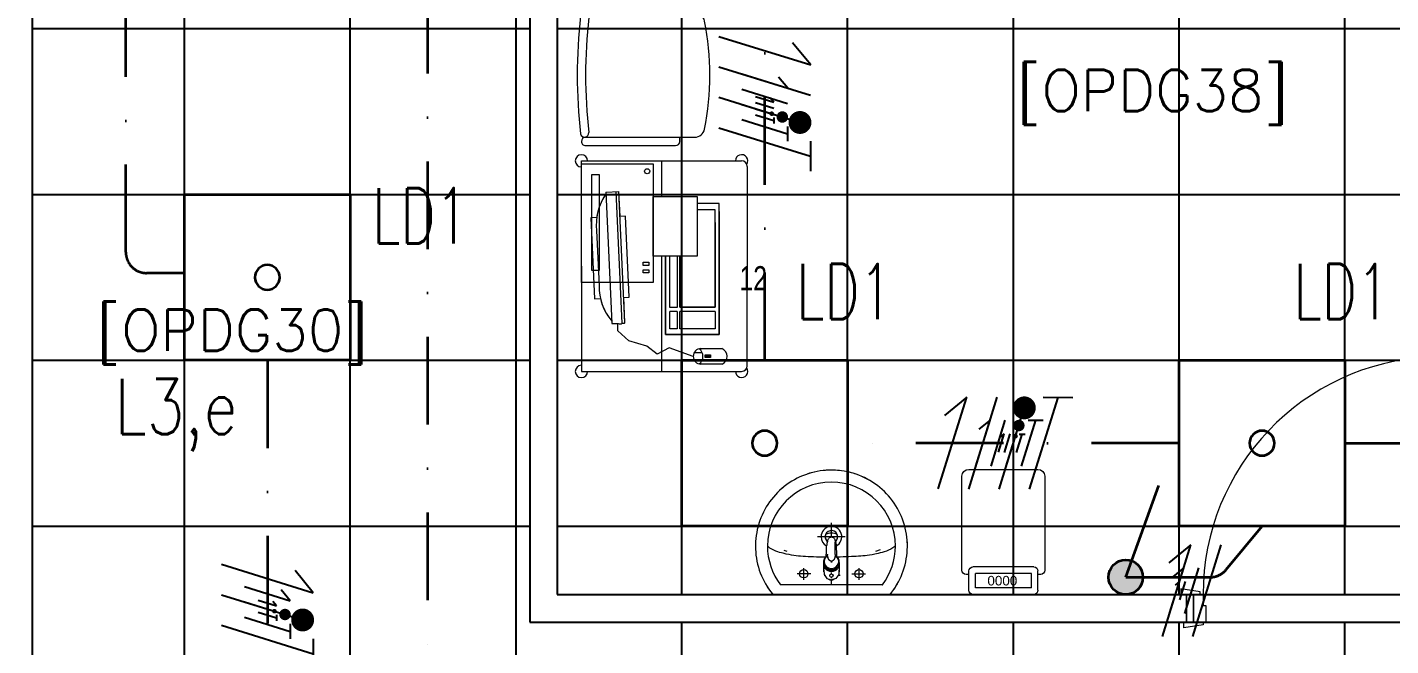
# Model space of a CAD drawing. Header units: inches. Extents: x -12418 to 183584, y -29325 to 19878.
# Drawn here: x 36031 to 40966, y -7033 to -4795 of the extents above; entities that cross this region are included whole.
import ezdxf
from ezdxf.enums import TextEntityAlignment as Align

# ---------------------------------------------------------------- set-up
doc = ezdxf.new("R2010")
doc.units = ezdxf.units.IN
doc.header["$LTSCALE"] = 25
doc.header["$MEASUREMENT"] = 0
doc.linetypes.add('DASHDOT', pattern=[25.4, 12.7, -6.35, 0, -6.35])
doc.layers.get('0').update_dxf_attribs({"color": 8})
for name, color, linetype, lineweight in [('00-Ground Floor$0$72_EGR_BASE_TEXT', 252, 'Continuous', 5), ('00-Ground Floor$0$72_EGR_EQP_TAG', 142, 'Continuous', 5), ('00-Ground Floor$0$LOADING', 253, 'Continuous', 5), ('00-Ground Floor$0$P-SANR-FIXT', 6, 'Continuous', 18), ('00-Ground Floor$0$P-SANR-FIXT-1', 6, 'Continuous', 13), ('00-Ground Floor$0$Walls', 251, 'Continuous', 5), ('00-Ground Floor$0$Wooden Joinery', 251, 'Continuous', 5), ('E-LITE-CIRC', 6, 'Continuous', 25), ('E-LITE-CIRC-NUMB', 6, 'Continuous', 25), ('E-LITE-CLNG', 150, 'Continuous', 35), ('E-LITE-CLNG-CNDT', 6, 'DASHDOT', 35), ('E-LITE-CTRL', 6, 'Continuous', 25), ('E-LITE-IDEN', 6, 'Continuous', 25), ('E-LITE-SWCH @ 100', 3, 'Continuous', 35), ('E-POWR-WIRE', 6, 'Continuous', 25), ('E-POWR-WIRE @ 100', 6, 'Continuous', 25), ('E-POWR-WIRE @ 20', 6, 'Continuous', 25), ('E-POWR-WIRE @ 50', 6, 'Continuous', 25)]:
    doc.layers.add(name, color=color, linetype=linetype, lineweight=lineweight)
doc.layers.add('00-Ground Floor$0$False Ceiling', color=251, linetype='Continuous')
doc.styles.add('00-Ground Floor$0$SIMPLEX', font='SIMPLEX.shx', dxfattribs={"height": 150})
doc.styles.add('00-Ground Floor$0$Standard', font='arial.ttf')
doc.styles.add('00-Ground Floor$0$X3G_ENTITY_257CFD', font='swisscl.ttf', dxfattribs={"height": 200})
doc.styles.add('DC_Simplex', font='SIMPLEX.shx', dxfattribs={"width": 0.7})

# ---------------------------------------------------------------- blocks, each defined once
blk = doc.blocks.new('00-Ground Floor$0$A$C72370EFE')
at = {"layer": '00-Ground Floor$0$Wooden Joinery'}
for p, q in [((-0.01, -0.04), (-0.02, -0.04)), ((-0.01, -0.03), (-0.01, -0.07)), ((0, -0.03), (-0.01, -0.03)), ((0.04, -0.03), (0.05, -0.03)), ((0.05, -0.03), (0.05, -0.07)), ((0.05, -0.04), (0.06, -0.04)), ((-0.05, -0.07), (-0.05, -0.16)), ((-0.03, -0.07), (-0.03, -0.16)), ((-0.01, -0.06), (-0.02, -0.06)), ((0, -0.07), (-0.01, -0.07)), ((0.04, -0.07), (0.05, -0.07)), ((0.05, -0.06), (0.06, -0.06)), ((0.07, -0.07), (0.07, -0.16)), ((0.09, -0.07), (0.09, -0.16)), ((-0.01, -0.17), (-0.02, -0.17)), ((-0.01, -0.19), (-0.02, -0.19)), ((-0.01, -0.17), (-0.01, -0.19)), ((0.05, -0.17), (0.06, -0.17)), ((0.05, -0.17), (0.05, -0.19)), ((0.05, -0.19), (0.06, -0.19))]:
    blk.add_line(p, q, dxfattribs=at)
for centre, radius, start, end in [((-0.02, -0.07), 0.03, 90, 180), ((0.06, -0.07), 0.03, 0, 90), ((-0.02, -0.07), 0.01, 90, 180), ((0.06, -0.07), 0.01, 0, 90), ((-0.02, -0.16), 0.03, 180, 270), ((-0.02, -0.16), 0.01, 180, 270), ((0.06, -0.16), 0.01, 270, 0), ((0.06, -0.16), 0.03, 270, 0)]:
    blk.add_arc(centre, radius, start, end, dxfattribs=at)
blk = doc.blocks.new('00-Ground Floor$0$A$C5DAD61B4')
at = {"layer": '00-Ground Floor$0$Wooden Joinery'}
for points in [[(80, 959.1), (80, 969.1), (10, 979.1), (10, 959.1)], [(940, 959.1), (940, 969.1), (1010, 979.1), (1010, 959.1)], [(70, 859.1), (70, 849.1), (0, 839.1), (0, 859.1)], [(120, 859.1), (120, 0), (80, 0), (80, 859.1)], [(950, 859.1), (950, 849.1), (1020, 839.1), (1020, 859.1)]]:
    blk.add_lwpolyline(points, close=True, dxfattribs=at)
for points in [[(45, 859.1), (45, 959.1), (20, 959.1), (20, 859.1), (45, 859.1)], [(45, 859.1), (80, 859.1), (80, 899.1), (90, 899.1), (90, 959.1), (45, 959.1), (45, 859.1)], [(975, 859.1), (940, 859.1), (940, 899.1), (930, 899.1), (930, 959.1), (975, 959.1), (975, 859.1)], [(975, 859.1), (975, 959.1), (1000, 959.1), (1000, 859.1), (975, 859.1)]]:
    blk.add_lwpolyline(points, dxfattribs=at)
blk.add_arc((80, 859.1), 860, 272.666, 0, dxfattribs=at)
at = {"layer": '00-Ground Floor$0$Wooden Joinery', "xscale": 999.9999999998854, "yscale": 999.9999999998854, "zscale": 999.9999999998854, "rotation": 180}
blk.add_blockref('00-Ground Floor$0$A$C72370EFE', (120, 0), dxfattribs=at)
blk = doc.blocks.new('00-Ground Floor$0$GF21016-P')
at = {"layer": '00-Ground Floor$0$LOADING', "extrusion": (-1.24384e-09, -1.20261e-09, -1)}
for p, q in [((0.0128, 0.0179), (0.0128, 0.4136)), ((0.4628, 0.0179), (0.4628, 0.4136)), ((-0.0022, 0.3585), (0.0128, 0.3585)), ((0.4778, 0.3585), (0.4628, 0.3585)), ((-0.0172, 0.0179), (-0.0172, 0.3435)), ((0.4928, 0.0179), (0.4928, 0.3435)), ((0.4778, 0.0029), (0.4778, 0.0029))]:
    blk.add_line(p, q, dxfattribs=at)
for centre, radius, start, end in [((-0.0478, 0.4136), 0.035, 0, 80.6557), ((-0.2378, -0.5362), 1.0036, 78.7568, 101.2432), ((-0.4278, 0.4136), 0.035, 99.3443, 180), ((0.0022, 0.3435), 0.015, 0, 90), ((-0.4778, 0.3435), 0.015, 90, 180), ((0.0022, 0.0179), 0.015, 270, 0), ((0.0022, 0.0179), 0.015, 180, 270), ((-0.0284, 0.0145), 0.015, 284.3864, 95.5209), ((-0.2378, 1.8734), 1.8855, 263.5119, 276.4881), ((-0.2378, 1.8928), 1.8749, 263.6341, 276.3659), ((-0.4471, 0.0145), 0.015, 84.4791, 255.6136), ((-0.4778, 0.0179), 0.015, 270, 0), ((-0.4778, 0.0179), 0.015, 180, 270)]:
    blk.add_arc(centre, radius, start, end, dxfattribs=at)
blk = doc.blocks.new('00-Ground Floor$0$FP_138-161_A_00_GFL_-0_080_Einreichung_Grundrisse_100')
at = {"layer": '00-Ground Floor$0$P-SANR-FIXT'}
blk.add_line((-0.0044, -0.0019), (-0.0045, -0.0021), dxfattribs=at)
at = {"layer": '00-Ground Floor$0$P-SANR-FIXT', "flags": 128}
blk.add_lwpolyline([(-0.0057, -0.0037), (-0.0058, -0.0039), (-0.006, -0.004)], dxfattribs=at)
blk = doc.blocks.new('00-Ground Floor$0$FP_139-161_A_00_GFL_-0_080_Einreichung_Grundrisse_100')
at = {"layer": '00-Ground Floor$0$P-SANR-FIXT'}
blk.add_line((0.0045, -0.0022), (0.0044, -0.002), dxfattribs=at)
at = {"layer": '00-Ground Floor$0$P-SANR-FIXT', "flags": 128}
blk.add_lwpolyline([(0.006, -0.004), (0.0059, -0.0039), (0.0057, -0.0038)], dxfattribs=at)
blk = doc.blocks.new('00-Ground Floor$0$IS_Ceraplus_B8204_BIM_BG _1_ - B8204AA - CERAPLUS single lever basin mixer with pop-up waste-V137-161_A_00_GFL_-0_080_Einreichung_Grundrisse_100')
at = {"layer": '00-Ground Floor$0$P-SANR-FIXT-1'}
h = blk.add_hatch(dxfattribs=at)
h.set_pattern_fill('FP_26', color=256, style=0, pattern_type=2)
h.set_pattern_definition([(225, (0.009, 0), (0.010607, -0.010607), []), (315, (0.009, 0), (0.010607, 0.010607), [])])
h.paths.add_polyline_path([(0.0056, -0.002), (0.0058, -0.0024), (0.0058, -0.0021)])
h.paths.add_polyline_path([(0.007, -0.0039), (0.0088, -0.0045), (0.0084, -0.0043)])
at = {"layer": '00-Ground Floor$0$LOADING'}
for p, q in [((-0.028, 0), (-0.028, -0.0281)), ((-0.0274, -0.0337), (-0.0271, -0.0392)), ((-0.0262, -0.0282), (-0.0263, -0.0287)), ((0.0263, -0.0287), (0.0262, -0.0282)), ((0.0262, -0.0293), (0.0263, -0.0287)), ((0.0271, -0.0392), (0.0274, -0.0337)), ((0.028, -0.0281), (0.028, 0)), ((-0.0137, -0.0512), (-0.0129, -0.0517)), ((0.0124, -0.052), (0.0133, -0.0515)), ((0.014, -0.0647), (0.0133, -0.1077)), ((0.0185, -0.0618), (0.019, -0.0539)), ((0.019, -0.0539), (0.0188, -0.0561))]:
    blk.add_line(p, q, dxfattribs=at)
at = {"layer": '00-Ground Floor$0$LOADING', "flags": 128}
for points in [[(-0.0272, -0.0069), (-0.0266, 0.009), (-0.0165, 0.0236), (0, 0.0291)], [(0.0272, -0.0069), (0.0266, 0.009), (0.0165, 0.0236), (0, 0.0291)], [(-0.0271, -0.0393), (-0.027, -0.0403), (-0.0269, -0.0414), (-0.0267, -0.0424), (-0.0265, -0.0434), (-0.0262, -0.0444), (-0.0259, -0.0454), (-0.0255, -0.0464), (-0.0252, -0.0474), (-0.0247, -0.0484), (-0.0243, -0.0493), (-0.0238, -0.0502), (-0.0232, -0.0511), (-0.0226, -0.052), (-0.022, -0.0529), (-0.0214, -0.0537), (-0.0207, -0.0545), (-0.0199, -0.0553), (-0.0192, -0.0561), (-0.0184, -0.0568), (-0.0176, -0.0575), (-0.0173, -0.0577)], [(-0.0176, -0.0568), (-0.0224, -0.0513), (-0.0254, -0.0448), (-0.0264, -0.0376), (-0.0253, -0.0305), (-0.0222, -0.024), (-0.0172, -0.0186), (-0.0109, -0.0147), (-0.0037, -0.0127), (0.0037, -0.0127), (0.0109, -0.0147), (0.0172, -0.0186), (0.0222, -0.024), (0.0253, -0.0305), (0.0264, -0.0376), (0.0254, -0.0448), (0.0224, -0.0513), (0.0176, -0.0568)], [(0.0173, -0.0577), (0.0181, -0.057), (0.0189, -0.0563), (0.0197, -0.0556), (0.0204, -0.0548), (0.0211, -0.054), (0.0218, -0.0532), (0.0224, -0.0523), (0.023, -0.0514), (0.0236, -0.0505), (0.0241, -0.0496), (0.0246, -0.0487), (0.025, -0.0477), (0.0254, -0.0467), (0.0258, -0.0458), (0.0261, -0.0448), (0.0264, -0.0437), (0.0266, -0.0427), (0.0268, -0.0417), (0.027, -0.0407), (0.0271, -0.0396), (0.0271, -0.0393)], [(-0.019, -0.0539), (-0.0185, -0.0615), (-0.0185, -0.0618)], [(-0.0181, -0.0728), (-0.0177, -0.083), (-0.0172, -0.0938)], [(-0.0162, -0.0579), (-0.0156, -0.058), (-0.0151, -0.0581), (-0.0146, -0.0583), (-0.0142, -0.0586), (-0.0139, -0.0588), (-0.0138, -0.0591)], [(-0.0138, -0.0591), (-0.0139, -0.0612), (-0.014, -0.0633)], [(0.0138, -0.0591), (0.0139, -0.0588), (0.0142, -0.0586), (0.0146, -0.0583), (0.0151, -0.0581), (0.0156, -0.058), (0.0162, -0.0579)], [(0.014, -0.0633), (0.0139, -0.0612), (0.0138, -0.0591)], [(0.0171, -0.0578), (0.0174, -0.0575), (0.0176, -0.0568)], [(0.0172, -0.0938), (0.0177, -0.083), (0.0181, -0.0728)], [(0.0184, -0.0651), (0.0184, -0.0652), (0.0184, -0.0652), (0.0184, -0.0652), (0.0184, -0.0654), (0.0184, -0.0655)], [(-0.0129, -0.1142), (-0.0124, -0.1161), (-0.0118, -0.1179), (-0.0109, -0.1197), (-0.0098, -0.1214), (-0.0084, -0.123), (-0.0067, -0.1244), (-0.0047, -0.1255), (-0.0025, -0.1263), (0, -0.1266)], [(0, -0.1266), (0.0025, -0.1263), (0.0047, -0.1255), (0.0067, -0.1244), (0.0084, -0.123), (0.0098, -0.1214), (0.0109, -0.1197), (0.0118, -0.1179), (0.0124, -0.1161), (0.0129, -0.1142)]]:
    blk.add_lwpolyline(points, dxfattribs=at)
at = {"layer": '00-Ground Floor$0$LOADING'}
for centre, radius, start, end in [((0, 0.0135), 0.00603, 0, 180), ((0, 0.0135), 0.00603, 180, 0), ((-0.009, 0), 0.005, 300, 315), ((0.009, 0), 0.005, 225, 240)]:
    blk.add_arc(centre, radius, start, end, dxfattribs=at)
for centre, major_axis, start_param, end_param in [((0, -0.0281), (-0.028, 0), 4.712389, 6.47291), ((0, -0.0321), (0.0275, 0), 3.141823, 3.202701), ((0, -0.0321), (0.0275, 0), 3.239313, 3.439417), ((0, -0.0281), (0.028, 0), 3.371221, 3.483334), ((0, -0.0287), (0.0267, 0), 1.570796, 3.036556), ((0, -0.0287), (0.0263, 0), 2.625648, 2.791756), ((0, -0.0287), (-0.0263, 0), 4.712389, 5.759587), ((0, -0.0281), (0.028, 0), 6.093357, 7.853982), ((0, -0.0287), (0.0267, 0), 0.105099, 1.570796), ((0, -0.0287), (0.0262, 0), 0.523599, 1.570796), ((0, -0.0287), (0.0262, 0), 0.349919, 0.515945), ((0, -0.0287), (0.0267, 0), 6.059374, 6.108652), ((0, -0.0321), (0.0275, 0), 5.985527, 6.185455), ((0, -0.0281), (0.028, 0), 5.94107, 6.05344), ((0, -0.0321), (0.0275, 0), 6.222066, 6.282955), ((0, -0.0312), (0.0248, 0), 4.111947, 4.191073), ((0, -0.0281), (0.028, 0), 4.202431, 4.259552), ((0, -0.0287), (0.0263, 0), 4.169225, 4.2325), ((0, -0.0281), (0.028, 0), 5.172057, 5.222265)]:
    blk.add_ellipse(centre, major_axis=major_axis, ratio=0.961262, start_param=start_param, end_param=end_param, dxfattribs=at)
for points, knots in [([(-0.0215, -0.0162), (-0.0216, -0.0163), (-0.0219, -0.0167), (-0.0227, -0.0177), (-0.0238, -0.0192), (-0.0249, -0.0211), (-0.0258, -0.0231), (-0.0266, -0.0253), (-0.0273, -0.0282), (-0.0275, -0.0305), (-0.0275, -0.0321)], [0.7859035, 0.7859035, 0.7859035, 0.7859035, 0.7916667, 0.8055556, 0.8333333, 0.8611111, 0.8888889, 0.9166667, 0.9444444, 1, 1, 1, 1]), ([(0.021, -0.0157), (0.0208, -0.0154), (0.0203, -0.0149), (0.0192, -0.0139), (0.0177, -0.0127), (0.0161, -0.0117), (0.0148, -0.0109), (0.0138, -0.0104), (0.0127, -0.0099), (0.0113, -0.0093), (0.0087, -0.0084), (0.0048, -0.0075), (0, -0.0071), (-0.0048, -0.0075), (-0.0087, -0.0084), (-0.0113, -0.0093), (-0.0127, -0.0099), (-0.0138, -0.0104), (-0.0148, -0.0109), (-0.0161, -0.0117), (-0.0177, -0.0127), (-0.0191, -0.0139), (-0.0202, -0.0149), (-0.0208, -0.0154), (-0.021, -0.0157)], [0.2222222, 0.2222222, 0.2222222, 0.2222222, 0.2361111, 0.25, 0.2777778, 0.3055556, 0.3194444, 0.3333333, 0.3472222, 0.3611111, 0.3888889, 0.4444444, 0.5, 0.5555556, 0.6111111, 0.6388889, 0.6527778, 0.6666667, 0.6805556, 0.6944444, 0.7222222, 0.75, 0.7638889, 0.7777778, 0.7777778, 0.7777778, 0.7777778]), ([(0, -0.0378), (-0.0005, -0.038), (-0.0012, -0.0384), (-0.0021, -0.0389), (-0.0028, -0.0393), (-0.0035, -0.0397), (-0.0042, -0.04), (-0.0049, -0.0405), (-0.0055, -0.0409), (-0.0061, -0.0414), (-0.0067, -0.0419), (-0.0072, -0.0424), (-0.0078, -0.0429), (-0.0083, -0.0435), (-0.0088, -0.0441), (-0.0092, -0.0446), (-0.0096, -0.0452), (-0.01, -0.0459), (-0.0103, -0.0466), (-0.0105, -0.0472), (-0.0107, -0.0477), (-0.0108, -0.0481), (-0.0109, -0.0484), (-0.0111, -0.0489), (-0.0114, -0.0497), (-0.0118, -0.0509), (-0.0122, -0.0521), (-0.0124, -0.053), (-0.0126, -0.0537), (-0.0128, -0.0544), (-0.0129, -0.0552), (-0.0131, -0.0559), (-0.0132, -0.0566), (-0.0134, -0.0572), (-0.0136, -0.0581), (-0.0137, -0.0587), (-0.0138, -0.0591)], [0, 0, 0, 0, 0.055556, 0.083333, 0.111111, 0.138889, 0.166667, 0.194444, 0.222222, 0.25, 0.277778, 0.305556, 0.333333, 0.361111, 0.388889, 0.416667, 0.444444, 0.472222, 0.5, 0.527778, 0.541667, 0.555556, 0.569444, 0.583333, 0.611111, 0.666667, 0.722222, 0.75, 0.777778, 0.805556, 0.833333, 0.861111, 0.888889, 0.916667, 0.944444, 1, 1, 1, 1]), ([(0, -0.0357), (-0.0006, -0.0357), (-0.0013, -0.0357), (-0.002, -0.0357), (-0.0022, -0.0357)], [0, 0, 0, 0, 0.1, 0.1298359, 0.1298359, 0.1298359, 0.1298359]), ([(0.0022, -0.0357), (0.002, -0.0357), (0.0013, -0.0357), (0.0006, -0.0357), (0, -0.0357)], [0.8701578, 0.8701578, 0.8701578, 0.8701578, 0.9, 1, 1, 1, 1]), ([(0.0138, -0.0591), (0.0137, -0.0587), (0.0136, -0.0581), (0.0134, -0.0572), (0.0132, -0.0566), (0.0131, -0.0559), (0.0129, -0.0552), (0.0128, -0.0544), (0.0126, -0.0537), (0.0124, -0.053), (0.0122, -0.0521), (0.0118, -0.0509), (0.0114, -0.0497), (0.0111, -0.0489), (0.0109, -0.0484), (0.0108, -0.0481), (0.0107, -0.0477), (0.0105, -0.0472), (0.0103, -0.0466), (0.01, -0.0459), (0.0096, -0.0452), (0.0092, -0.0446), (0.0088, -0.0441), (0.0083, -0.0435), (0.0078, -0.0429), (0.0072, -0.0424), (0.0067, -0.0419), (0.0061, -0.0414), (0.0055, -0.0409), (0.0049, -0.0405), (0.0042, -0.04), (0.0035, -0.0397), (0.0028, -0.0393), (0.0021, -0.0389), (0.0012, -0.0384), (0.0005, -0.038), (0, -0.0378)], [0, 0, 0, 0, 0.055556, 0.083333, 0.111111, 0.138889, 0.166667, 0.194444, 0.222222, 0.25, 0.277778, 0.333333, 0.388889, 0.416667, 0.430556, 0.444444, 0.458333, 0.472222, 0.5, 0.527778, 0.555556, 0.583333, 0.611111, 0.638889, 0.666667, 0.694444, 0.722222, 0.75, 0.777778, 0.805556, 0.833333, 0.861111, 0.888889, 0.916667, 0.944444, 1, 1, 1, 1]), ([(0.0275, -0.0321), (0.0275, -0.0305), (0.0273, -0.0282), (0.0266, -0.0253), (0.0258, -0.0231), (0.0249, -0.0211), (0.0238, -0.0192), (0.0227, -0.0177), (0.0219, -0.0167), (0.0216, -0.0163), (0.0215, -0.0162)], [0, 0, 0, 0, 0.0555556, 0.0833333, 0.1111111, 0.1388889, 0.1666667, 0.1944444, 0.2083333, 0.2142181, 0.2142181, 0.2142181, 0.2142181]), ([(-0.0188, -0.0538), (-0.0188, -0.0547), (-0.0186, -0.0582), (-0.0185, -0.0619), (-0.0184, -0.0646)], [0.6724021, 0.6724021, 0.6724021, 0.6724021, 0.75, 1, 1, 1, 1]), ([(-0.0162, -0.0579), (-0.0162, -0.0578), (-0.0163, -0.0578), (-0.0165, -0.0577), (-0.0166, -0.0575), (-0.0167, -0.0574), (-0.0169, -0.0573), (-0.017, -0.0572), (-0.0172, -0.0571), (-0.0173, -0.057), (-0.0175, -0.0569), (-0.0176, -0.0568)], [0, 0, 0, 0, 0.1, 0.2, 0.3, 0.4, 0.5, 0.6, 0.7, 0.8, 1, 1, 1, 1]), ([(-0.0148, -0.0587), (-0.015, -0.0586), (-0.0159, -0.0583), (-0.0167, -0.058), (-0.0172, -0.0578)], [0.8, 0.8, 0.8, 0.8, 0.85, 1, 1, 1, 1]), ([(-0.0131, -0.1116), (-0.0132, -0.1115), (-0.0135, -0.1109), (-0.0141, -0.1099), (-0.0147, -0.1086), (-0.0153, -0.1072), (-0.0159, -0.1053), (-0.0167, -0.1021), (-0.0171, -0.0992), (-0.0171, -0.0973)], [0.4856715, 0.4856715, 0.4856715, 0.4856715, 0.5, 0.55, 0.6, 0.65, 0.7, 0.8, 1, 1, 1, 1]), ([(0.0131, -0.1116), (0.0133, -0.1113), (0.0137, -0.1106), (0.0142, -0.1096), (0.0147, -0.1084), (0.0153, -0.1072), (0.0159, -0.1053), (0.0167, -0.1021), (0.0171, -0.0992), (0.0171, -0.0973)], [-0.5143371, -0.5143371, -0.5143371, -0.5143371, -0.475, -0.4375, -0.4, -0.35, -0.3, -0.2, 0, 0, 0, 0]), ([(0.0141, -0.0613), (0.0141, -0.0611), (0.0143, -0.0608), (0.0145, -0.0604), (0.0148, -0.06), (0.0151, -0.0596), (0.0153, -0.0594), (0.0155, -0.0592), (0.0156, -0.059), (0.0158, -0.0588), (0.016, -0.0587), (0.0163, -0.0585), (0.0165, -0.0583), (0.0166, -0.0582)], [0.3333333, 0.3333333, 0.3333333, 0.3333333, 0.4166667, 0.5, 0.5833333, 0.6666667, 0.7083333, 0.75, 0.7916667, 0.8333333, 0.875, 0.9166667, 1, 1, 1, 1]), ([(0.0176, -0.0568), (0.0175, -0.0569), (0.0173, -0.057), (0.0172, -0.0571), (0.017, -0.0572), (0.0169, -0.0573), (0.0167, -0.0574), (0.0166, -0.0575), (0.0165, -0.0577), (0.0163, -0.0578), (0.0162, -0.0578), (0.0162, -0.0579)], [0, 0, 0, 0, 0.2, 0.3, 0.4, 0.5, 0.6, 0.7, 0.8, 0.9, 1, 1, 1, 1]), ([(0.0184, -0.0646), (0.0185, -0.0619), (0.0186, -0.0582), (0.0188, -0.0547), (0.0188, -0.0538)], [0, 0, 0, 0, 0.25, 0.3275586, 0.3275586, 0.3275586, 0.3275586]), ([(-0.0132, -0.1091), (-0.0132, -0.1096), (-0.0132, -0.1103), (-0.0132, -0.1111), (-0.0132, -0.1115), (-0.0132, -0.1118), (-0.0131, -0.1122), (-0.0131, -0.1125), (-0.0131, -0.1128), (-0.0131, -0.1131), (-0.013, -0.1134), (-0.013, -0.1138), (-0.0129, -0.1141), (-0.0129, -0.1142)], [0.2, 0.2, 0.2, 0.2, 0.4, 0.5, 0.55, 0.6, 0.65, 0.7, 0.75, 0.8, 0.85, 0.9, 1, 1, 1, 1]), ([(0.0129, -0.1142), (0.0129, -0.1141), (0.013, -0.1138), (0.013, -0.1134), (0.0131, -0.1131), (0.0131, -0.1128), (0.0131, -0.1125), (0.0131, -0.1122), (0.0132, -0.1118), (0.0132, -0.1115), (0.0132, -0.1111), (0.0132, -0.1103), (0.0132, -0.1096), (0.0132, -0.1091)], [0, 0, 0, 0, 0.1, 0.15, 0.2, 0.25, 0.3, 0.35, 0.4, 0.45, 0.5, 0.6, 0.8, 0.8, 0.8, 0.8])]:
    blk.add_open_spline(points, degree=3, knots=knots, dxfattribs=at)
for points in [[(-0.0184, -0.0646), (-0.0183, -0.0659), (-0.0182, -0.0684), (-0.0181, -0.0709), (-0.0181, -0.0721)], [(-0.0172, -0.0578), (-0.0171, -0.0578), (-0.0169, -0.058), (-0.0167, -0.0581), (-0.0166, -0.0582)], [(-0.0172, -0.0938), (-0.0172, -0.0944), (-0.0172, -0.0956), (-0.0171, -0.0967), (-0.0171, -0.0973)], [(-0.0162, -0.0579), (-0.0162, -0.0579), (-0.0164, -0.0581), (-0.0165, -0.0582), (-0.0166, -0.0583), (-0.0166, -0.0582), (-0.0166, -0.0582)], [(-0.0166, -0.0582), (-0.0163, -0.0585), (-0.0156, -0.059), (-0.0148, -0.0599), (-0.0142, -0.0609), (-0.0139, -0.0617), (-0.0138, -0.0621)], [(-0.014, -0.0633), (-0.014, -0.0633), (-0.014, -0.0633), (-0.014, -0.0633)], [(-0.014, -0.0646), (-0.014, -0.0644), (-0.014, -0.064), (-0.014, -0.0635), (-0.014, -0.0633)], [(0.014, -0.0633), (0.014, -0.0633), (0.014, -0.0633), (0.014, -0.0633)], [(0.014, -0.0633), (0.014, -0.0635), (0.014, -0.064), (0.014, -0.0644), (0.014, -0.0647)], [(0.0172, -0.0578), (0.0168, -0.0579), (0.0158, -0.0583), (0.0147, -0.0587), (0.0141, -0.059)], [(0.0166, -0.0582), (0.0166, -0.0582), (0.0166, -0.0583), (0.0165, -0.0582), (0.0164, -0.0581), (0.0162, -0.0579), (0.0162, -0.0579)], [(0.0166, -0.0582), (0.0167, -0.0582), (0.0168, -0.0581), (0.0169, -0.058), (0.0169, -0.058)], [(0.0169, -0.058), (0.017, -0.0579), (0.0171, -0.0579), (0.0171, -0.0578)], [(0.0171, -0.0973), (0.0171, -0.0967), (0.0172, -0.0956), (0.0172, -0.0944), (0.0172, -0.0938)], [(0.0181, -0.0721), (0.0181, -0.0709), (0.0182, -0.0684), (0.0183, -0.0659), (0.0184, -0.0646)]]:
    blk.add_open_spline(points, degree=3, dxfattribs=at)
for name in ['00-Ground Floor$0$FP_138-161_A_00_GFL_-0_080_Einreichung_Grundrisse_100', '00-Ground Floor$0$FP_139-161_A_00_GFL_-0_080_Einreichung_Grundrisse_100']:
    blk.add_blockref(name, (0, 0), dxfattribs=at)
blk = doc.blocks.new('00-Ground Floor$0$_100_WB_KER_REN_55x45x18 - _100_WB_KER_REN_55x45x18-V63-161_A_00_GFL_-0_080_Einreichung_Grundrisse_100')
at = {"layer": '00-Ground Floor$0$LOADING'}
for p, q in [((-0.2075, 0.225), (-0.2075, 0.2227)), ((0.2074, 0.225), (-0.2074, 0.225)), ((0.2075, 0.2227), (0.2075, 0.225)), ((-0.1855, 0.1899), (0.1855, 0.1899)), ((-0.0744, 0.15), (-0.1234, 0.15)), ((-0.1, 0.172), (-0.1, 0.1303)), ((-0.0259, 0.155), (-0.0315, 0.155)), ((0, 0.1899), (0, 0.1724)), ((0, 0.1656), (0, 0.1628)), ((0, 0.1509), (0, 0.1454)), ((0.026, 0.155), (0.0248, 0.155)), ((0.0744, 0.15), (0.1234, 0.15)), ((0.1, 0.172), (0.1, 0.1303)), ((0, 0.1422), (0, 0.1399)), ((-0.1763, 0.0637), (-0.1598, 0.0692)), ((0.1605, 0.0691), (0.1707, 0.0656)), ((-0.05, 0.0161), (0.05, 0.0161)), ((0, 0.0168), (0, -0.0348))]:
    blk.add_line(p, q, dxfattribs=at)
at = {"layer": '00-Ground Floor$0$LOADING', "flags": 128}
for points in [[(-0.2121, 0.225), (-0.219, 0.2164), (-0.2254, 0.2075), (-0.2316, 0.1983), (-0.2373, 0.189), (-0.2427, 0.1794), (-0.2476, 0.1696), (-0.2522, 0.1596), (-0.2564, 0.1494), (-0.2602, 0.1391), (-0.2635, 0.1286), (-0.2665, 0.118), (-0.269, 0.1073), (-0.271, 0.0965), (-0.2727, 0.0856), (-0.2739, 0.0747), (-0.2747, 0.0637), (-0.275, 0.0527), (-0.275, 0.05)], [(0.275, 0.05), (0.2748, 0.061), (0.2741, 0.072), (0.273, 0.0829), (0.2715, 0.0938), (0.2695, 0.1046), (0.2671, 0.1154), (0.2643, 0.126), (0.261, 0.1365), (0.2574, 0.1469), (0.2533, 0.1571), (0.2488, 0.1671), (0.2439, 0.177), (0.2387, 0.1866), (0.233, 0.1961), (0.227, 0.2053), (0.2206, 0.2142), (0.2138, 0.2229), (0.2121, 0.225)], [(-0.275, 0.05), (-0.2748, 0.039), (-0.2741, 0.028), (-0.273, 0.0171), (-0.2715, 0.0062), (-0.2695, -0.0046), (-0.2671, -0.0154), (-0.2643, -0.026), (-0.261, -0.0365), (-0.2574, -0.0469), (-0.2533, -0.0571), (-0.2488, -0.0671), (-0.2439, -0.077), (-0.2387, -0.0866), (-0.233, -0.0961), (-0.227, -0.1053), (-0.2206, -0.1142), (-0.2138, -0.1229), (-0.2067, -0.1313), (-0.1993, -0.1395), (-0.1916, -0.1473), (-0.1836, -0.1548), (-0.1752, -0.162), (-0.1666, -0.1688), (-0.1577, -0.1753), (-0.1486, -0.1814), (-0.1392, -0.1872), (-0.1296, -0.1925), (-0.1198, -0.1975), (-0.1098, -0.2021), (-0.0996, -0.2063), (-0.0893, -0.2101), (-0.0788, -0.2135), (-0.0682, -0.2164), (-0.0575, -0.2189), (-0.0467, -0.221), (-0.0359, -0.2227), (-0.0249, -0.2239), (-0.014, -0.2246), (-0.003, -0.225), (0.008, -0.2249), (0.019, -0.2243), (0.03, -0.2234), (0.0409, -0.2219), (0.0517, -0.2201), (0.0625, -0.2178), (0.0731, -0.2151), (0.0837, -0.212), (0.0941, -0.2084), (0.1043, -0.2044), (0.1144, -0.2001), (0.1243, -0.1953), (0.1341, -0.1901), (0.1436, -0.1846), (0.1528, -0.1786), (0.1618, -0.1723), (0.1706, -0.1657), (0.1791, -0.1587), (0.1873, -0.1514), (0.1952, -0.1437), (0.2028, -0.1358), (0.21, -0.1275), (0.217, -0.119), (0.2236, -0.1101), (0.2298, -0.1011), (0.2356, -0.0918), (0.2411, -0.0822), (0.2462, -0.0725), (0.2509, -0.0625), (0.2552, -0.0524), (0.2591, -0.0421), (0.2626, -0.0317), (0.2656, -0.0211), (0.2683, -0.0104), (0.2705, 0.0003), (0.2722, 0.0112), (0.2736, 0.0221), (0.2745, 0.0331), (0.2749, 0.0441), (0.275, 0.05)]]:
    blk.add_lwpolyline(points, dxfattribs=at)
at = {"layer": '00-Ground Floor$0$LOADING'}
for centre in [(-0.1, 0.15), (0.1, 0.15)]:
    blk.add_circle(centre, 0.015, dxfattribs=at)
for centre, radius, start, end in [((0, 0.05), 0.275, 145.9324, 150.3591), ((0, 0.05), 0.275, 140.4788, 141.2381), ((0, 0.05), 0.275, 38.7619, 39.5212), ((0, 0.05), 0.275, 29.6409, 34.0676), ((0, 0.05), 0.2315, 142.8209, 180), ((0, 0.155), 0.0175, 54.0899, 125.9101), ((0, 0.155), 0.0175, 68.869, 83.8798), ((0, 0.05), 0.2315, 0, 37.1791), ((0, 0.155), 0.0175, 251.9463, 258.2346), ((0, 0.05), 0.275, 180, 183.6225), ((0, 0.05), 0.2315, 180, 0), ((0, 0.0161), 0.0375, 117.1305, 0), ((0, 0.0161), 0.0225, 129.5025, 0), ((0, 0.0161), 0.0225, 180, 193.3417), ((0, 0.0161), 0.0225, 197.0466, 201.508), ((0, 0.0161), 0.0225, 156.725, 162.0134), ((0, 0.05), 0.047, 243.4433, 296.5567), ((0, 0.0161), 0.0225, 138.0808, 143.3939), ((0, 0.0161), 0.0225, 0, 51.4286), ((0, 0.0161), 0.0225, 36.616, 41.9265), ((0, 0.0161), 0.0375, 0, 61.4146), ((0, 0.0161), 0.0225, 17.9887, 23.276), ((0, 0.0161), 0.0225, 338.492, 342.9534), ((0, 0.0161), 0.0225, 346.6583, 0), ((0, 0.05), 0.275, 240, 245.6589), ((0, 0.05), 0.275, 307.6689, 312), ((0, 0.05), 0.275, 252, 257.5535), ((0, 0.05), 0.275, 264, 276), ((0, 0.05), 0.275, 282.9241, 288)]:
    blk.add_arc(centre, radius, start, end, dxfattribs=at)
for points, knots in [([(-0.2074, 0.225), (-0.2078, 0.225), (-0.2086, 0.225), (-0.2095, 0.225), (-0.2102, 0.225), (-0.2106, 0.225), (-0.2109, 0.225), (-0.2111, 0.225), (-0.2114, 0.225), (-0.2116, 0.225), (-0.2118, 0.225), (-0.2119, 0.225), (-0.2119, 0.225)], [-1, -1, -1, -1, -0.8333333, -0.6666667, -0.5833333, -0.5, -0.4583333, -0.4166667, -0.3333333, -0.2916667, -0.25, -0.1666667, -0.1666667, -0.1666667, -0.1666667]), ([(0.2119, 0.225), (0.2119, 0.225), (0.2118, 0.225), (0.2116, 0.225), (0.2114, 0.225), (0.2111, 0.225), (0.2109, 0.225), (0.2106, 0.225), (0.2102, 0.225), (0.2095, 0.225), (0.2086, 0.225), (0.2078, 0.225), (0.2074, 0.225)], [-0.8333333, -0.8333333, -0.8333333, -0.8333333, -0.75, -0.7083333, -0.6666667, -0.5833333, -0.5416667, -0.5, -0.4166667, -0.3333333, -0.1666667, 0, 0, 0, 0]), ([(-0.0037, 0.1721), (-0.0046, 0.1719), (-0.0064, 0.1714), (-0.0081, 0.1705), (-0.009, 0.17)], [0.5653198, 0.5653198, 0.5653198, 0.5653198, 0.6111111, 0.6666667, 0.6666667, 0.6666667, 0.6666667]), ([(0.009, 0.17), (0.0086, 0.1703), (0.0077, 0.1708), (0.0059, 0.1715), (0.0046, 0.1719), (0.0037, 0.1721)], [0.3333333, 0.3333333, 0.3333333, 0.3333333, 0.3611111, 0.3888889, 0.4346482, 0.4346482, 0.4346482, 0.4346482]), ([(-0.2294, 0.0509), (-0.2103, 0.066), (-0.1431, 0.0839), (-0.1084, 0.0863), (-0.0496, 0.0893), (-0.0206, 0.0899)], [0.0392191, 0.0392191, 0.0392191, 0.0392191, 0.1715289, 0.4228457, 0.6475389, 0.6475389, 0.6475389, 0.6475389]), ([(0.0209, 0.0903), (0.0512, 0.0901), (0.1113, 0.0879), (0.1514, 0.0828), (0.2115, 0.0665), (0.2292, 0.052)], [0.7533082, 0.7533082, 0.7533082, 0.7533082, 0.9865548, 1.235629, 1.3638988, 1.3638988, 1.3638988, 1.3638988]), ([(-0.0141, 0.0337), (-0.0162, 0.0319), (-0.0207, 0.0267), (-0.0225, 0.02), (-0.0225, 0.0161)], [0.7144203, 0.7144203, 0.7144203, 0.7144203, 0.8333333, 1, 1, 1, 1]), ([(0.0225, 0.0161), (0.0225, 0.0187), (0.0216, 0.0239), (0.0182, 0.0298), (0.0152, 0.0327), (0.0141, 0.0337)], [0, 0, 0, 0, 0.1111111, 0.2222222, 0.285568, 0.285568, 0.285568, 0.285568])]:
    blk.add_open_spline(points, degree=3, knots=knots, dxfattribs=at)
for points in [[(-0.2075, 0.2227), (-0.2075, 0.2231), (-0.2075, 0.2235), (-0.2075, 0.2239)], [(0.2075, 0.2239), (0.2075, 0.2235), (0.2075, 0.2231), (0.2075, 0.2227)], [(-0.1852, 0.1899), (-0.1853, 0.1899), (-0.1854, 0.1899), (-0.1855, 0.1899)], [(-0.0009, 0.1725), (-0.0013, 0.1725), (-0.0018, 0.1724), (-0.0022, 0.1724)], [(0.0022, 0.1724), (0.0018, 0.1724), (0.0013, 0.1725), (0.0009, 0.1725)], [(0.1855, 0.1899), (0.1854, 0.1899), (0.1853, 0.1899), (0.1852, 0.1899)], [(-0.0225, 0.0161), (-0.0225, 0.0147), (-0.0222, 0.012), (-0.0215, 0.0093), (-0.021, 0.008)], [(0.021, 0.008), (0.0215, 0.0093), (0.0222, 0.012), (0.0225, 0.0147), (0.0225, 0.0161)]]:
    blk.add_open_spline(points, degree=3, dxfattribs=at)
at = {"layer": '00-Ground Floor$0$LOADING', "xscale": -1, "rotation": 5.088887490341627e-12}
blk.add_blockref('00-Ground Floor$0$IS_Ceraplus_B8204_BIM_BG _1_ - B8204AA - CERAPLUS single lever basin mixer with pop-up waste-V137-161_A_00_GFL_-0_080_Einreichung_Grundrisse_100', (0, 0.1434), dxfattribs=at)
blk = doc.blocks.new('00-Ground Floor$0$HF13461A-P')
at = {"layer": '00-Ground Floor$0$LOADING'}
for p, q in [((0.2579, 0.4503), (0.0379, 0.4503)), ((0.0229, 0.4353), (0.0229, 0.3653)), ((0.2493, 0.4266), (0.0466, 0.4266)), ((0.0466, 0.4266), (0.0466, 0.3739)), ((0.2493, 0.4266), (0.2493, 0.3739)), ((0.2729, 0.4353), (0.2729, 0.3653)), ((-0.0021, 0.3628), (-0.0021, 0.0228)), ((0.0229, 0.3778), (0.0129, 0.3778)), ((0.2579, 0.3503), (0.0379, 0.3503)), ((0.2493, 0.3739), (0.0466, 0.3739)), ((0.2829, 0.3778), (0.2729, 0.3778)), ((0.2979, 0.0228), (0.2979, 0.3628)), ((0.0229, -0.0022), (0.2729, -0.0022))]:
    blk.add_line(p, q, dxfattribs=at)
for centre, radius, start, end in [((0.0379, 0.4353), 0.015, 90, 180), ((0.2579, 0.4353), 0.015, 0, 90), ((0.0129, 0.3628), 0.015, 90, 180), ((0.0379, 0.3653), 0.015, 180, 270), ((0.2579, 0.3653), 0.015, 270, 0), ((0.2829, 0.3628), 0.015, 0, 90), ((0.0229, 0.0228), 0.025, 180, 270), ((0.2729, 0.0228), 0.025, 270, 0)]:
    blk.add_arc(centre, radius, start, end, dxfattribs=at)
at = {"layer": '00-Ground Floor$0$LOADING', "style": '00-Ground Floor$0$Standard'}
blk.add_text('0000', height=0.03477, dxfattribs=at).set_placement((0.0901, 0.3829))
blk = doc.blocks.new('00-Ground Floor$0$M.168.61.15')
at = {"layer": '00-Ground Floor$0$LOADING'}
for p, q in [((-10248.8, 19911.8), (-10248.8, 20292.7)), ((-10248.8, 20292.7), (-9668.8, 20292.7)), ((-9958.8, 20292.7), (-9958.8, 20163.4)), ((-9648.8, 20272.7), (-9648.8, 19911.8)), ((-10160.3, 20179.3), (-10113, 20181.5)), ((-10160.3, 20179.3), (-10138.7, 19705.9)), ((-10101.1, 19705.1), (-10123, 20181)), ((-10091.3, 19708), (-10113, 20181.7)), ((-10108.9, 20091.4), (-10113, 20181.7)), ((-10193.1, 20087.5), (-10214.1, 20086.6)), ((-10193.1, 20087.5), (-10214.1, 20086.6)), ((-10214.1, 20086.6), (-10200.8, 19793.4)), ((-10214.1, 20086.6), (-10200.8, 19793.4)), ((-10089.4, 20092.2), (-10108.9, 20091.4)), ((-10089.4, 20092.2), (-10108.9, 20091.4)), ((-10076.1, 19799.1), (-10089.4, 20092.2)), ((-10076.1, 19799.1), (-10089.4, 20092.2)), ((-9749.5, 20110), (-9749.5, 19664.7)), ((-9749.5, 19664.7), (-9749.5, 20110)), ((-10193.8, 20040.3), (-10184.8, 19841.3)), ((-9765.1, 20069.2), (-9765.1, 19763.5)), ((-9958.8, 19947.3), (-9958.8, 19530.9)), ((-9944, 19664.7), (-9944, 19947.3)), ((-9944, 19947.3), (-9944, 19664.7)), ((-9902.4, 19947.3), (-9902.4, 19762.4)), ((-9892, 19763.5), (-9892, 19947.3)), ((-10248.8, 19911.8), (-10248.8, 19530.9)), ((-9648.8, 19550.9), (-9648.8, 19911.8)), ((-10200.8, 19793.4), (-10179.8, 19794.3)), ((-10200.8, 19793.4), (-10179.9, 19794.3)), ((-10095.5, 19798.2), (-10076.1, 19799.1)), ((-10095.5, 19798.2), (-10076.1, 19799.1)), ((-10091.3, 19708), (-10095.5, 19798.2)), ((-9928.4, 19685.5), (-9928.4, 19747.9)), ((-9902.4, 19747.9), (-9928.4, 19747.9)), ((-9902.4, 19747.9), (-9902.4, 19685.5)), ((-9765.1, 19763.5), (-9892, 19763.5)), ((-9765.1, 19747.9), (-9892, 19747.9)), ((-9892, 19685.5), (-9892, 19747.9)), ((-9765.1, 19747.9), (-9765.1, 19685.5)), ((-10139, 19713.2), (-10138.7, 19705.9)), ((-10136.6, 19704), (-10116.2, 19704.2)), ((-10136.6, 19704), (-10116.2, 19704.2)), ((-10116.9, 19677.7), (-10117.2, 19704.2)), ((-10101.1, 19705.1), (-10093.2, 19705.8)), ((-10101.1, 19705.1), (-10093.2, 19705.8)), ((-10077.1, 19641.4), (-10116.9, 19677.7)), ((-10011.5, 19622.3), (-10077.1, 19641.4)), ((-9749.5, 19664.7), (-9944, 19664.7)), ((-9944, 19664.7), (-9749.5, 19664.7)), ((-9902.4, 19685.5), (-9928.4, 19685.5)), ((-9765.1, 19685.5), (-9892, 19685.5)), ((-9974.3, 19593.8), (-10011.5, 19622.3)), ((-9931.1, 19616.3), (-9974.3, 19593.8)), ((-9844, 19585.4), (-9931.1, 19616.3)), ((-9811, 19597.7), (-9841.1, 19597.7)), ((-9811, 19573), (-9841.1, 19573)), ((-10248.8, 19530.9), (-9668.8, 19530.9))]:
    blk.add_line(p, q, dxfattribs=at)
for points in [[(-9988.6, 20281.4), (-9988.6, 19853.1), (-10248.8, 19853.1), (-10248.8, 20281.4)], [(-10184.6, 20243.5), (-10184.6, 19896.1), (-10210.9, 19896.1), (-10210.9, 20243.5)], [(-9829.3, 20163.4), (-9829.3, 19947.3), (-9988.6, 19947.3), (-9988.6, 20163.4)], [(-10004.9, 19926), (-10004.9, 19914.5), (-10025, 19914.5), (-10025, 19926)], [(-10004.9, 19898.7), (-10004.9, 19887.3), (-10025, 19887.3), (-10025, 19898.7)], [(-9780.9, 19591), (-9780.9, 19581.8), (-9800.5, 19581.8), (-9800.5, 19591)], [(-9783.4, 19588.5), (-9783.4, 19584.3), (-9798, 19584.3), (-9798, 19588.5)]]:
    blk.add_lwpolyline(points, close=True, dxfattribs=at)
for points in [[(-9944, 19947.3), (-9944, 19664.7), (-9749.5, 19664.7), (-9749.5, 20137.8), (-9829.3, 20137.8)], [(-9892, 19947.3), (-9892, 19763.5), (-9764.8, 19763.5), (-9764.8, 20116), (-9829.3, 20116)], [(-9902.4, 19947.3), (-9902.4, 19762.4), (-9928.4, 19762.4), (-9928.4, 19947.3)], [(-9816, 19613.4), (-9740.9, 19613.4)], [(-9739.5, 19557.4), (-9816, 19557.4)], [(-9721.3, 19585.4), (-9721.3, 19584.8)]]:
    blk.add_lwpolyline(points, dxfattribs=at)
blk.add_circle((-10010.6, 20255.2), 9.18, dxfattribs=at)
for centre, radius, start, end in [((-10248.8, 20292.7), 22.2, 0, 270), ((-9668.8, 20292.7), 22.2, 326.3067, 180), ((-9668.8, 20272.7), 20, 0, 90), ((-10002.1, 20061.1), 192.9, 144.9564, 186.199), ((-10002.1, 20061.1), 192.9, 144.9564, 172.1216), ((-9991.9, 19838), 192.9, 179.0011, 220.3267), ((-9991.9, 19838), 192.9, 193.0799, 220.3268), ((-10136.6, 19706), 2.08, 182.6241, 270.6241), ((-10136.6, 19706), 2.08, 182.6241, 270.6241), ((-10109.4, 19716.2), 13.8, 240.5606, 306.8112), ((-10109.4, 19716.2), 13.8, 240.5606, 306.8112), ((-10093.4, 19707.9), 2.08, 274.6241, 2.6239), ((-10093.4, 19707.9), 2.08, 274.6241, 2.6239), ((-9816, 19585.4), 28, 90, 270), ((-9841.6, 19585.4), 33, 304.6644, 55.3356), ((-9751.5, 19585.1), 30.2, 293.3421, 69.5419), ((-10248.8, 19530.9), 22.2, 90, 0), ((-9668.8, 19530.9), 22.2, 180, 33.6936), ((-9668.8, 19550.9), 20, 270, 0)]:
    blk.add_arc(centre, radius, start, end, dxfattribs=at)
blk = doc.blocks.new('00-Ground Floor$0$A$Ce9e1c4c3')
at = {"layer": '00-Ground Floor$0$False Ceiling', "color": 254}
for p, q in [((-63950.5, -12867.4, 0), (-63950.5, -2747.4, 0)), ((-62150.5, -2747.4, 0), (-62150.5, -6947.4, 0)), ((-62050.5, -2847.4, 0), (-62050.5, -6847.4, 0)), ((-62050.5, -6847.4, 0), (-58301, -6847.4, 0)), ((-62150.5, -6947.4, 0), (-53517.1, -6947.4, 0))]:
    blk.add_line(p, q, dxfattribs=at)
at = {"layer": '00-Ground Floor$0$False Ceiling', "color": 254, "linetype": 'Continuous'}
for p, q in [((-63400, -12867.4), (-63400, -2747.4)), ((-62800, -12867.4), (-62800, -2747.4)), ((-62200, -12867.4), (-62200, -2747.4)), ((-61600, -6847.4), (-61600, -2847.4)), ((-61000, -6847.4), (-61000, -2847.4)), ((-60400, -6847.4), (-60400, -2847.4)), ((-59800, -6847.4), (-59800, -2847.4)), ((-59200, -6847.4), (-59200, -2847.4)), ((-63950.5, -4800), (-62150.5, -4800)), ((-62050.5, -4800), (-58301, -4800)), ((-63950.5, -5400), (-62150.5, -5400)), ((-62050.5, -5400), (-58301, -5400)), ((-63950.5, -6000), (-62150.5, -6000)), ((-62050.5, -6000), (-58301, -6000)), ((-63950.5, -6600), (-62150.5, -6600)), ((-62050.5, -6600), (-58301, -6600)), ((-61600, -12867.4), (-61600, -6947.4)), ((-61000, -12867.4), (-61000, -6947.4)), ((-60400, -12867.4), (-60400, -6947.4)), ((-59800, -12867.4), (-59800, -6947.4)), ((-59200, -12867.4), (-59200, -6947.4))]:
    blk.add_line(p, q, dxfattribs=at)
blk = doc.blocks.new('00-Ground Floor')
at = {"layer": '00-Ground Floor$0$Walls'}
for p, q in [((36049.5, -2747.4, 0), (36049.5, -12867.4, 0)), ((37849.5, -2747.4, 0), (37849.5, -6947.4, 0)), ((37949.5, -2847.4, 0), (37949.5, -6847.4, 0)), ((40226.6, -6847.4, 0), (37949.5, -6847.4, 0)), ((40226.6, -6847.4, 0), (40226.6, -6947.4, 0)), ((40226.6, -6947.4, 0), (37849.5, -6947.4, 0))]:
    blk.add_line(p, q, dxfattribs=at)
at = {"layer": '00-Ground Floor$0$False Ceiling', "color": 254}
blk.add_blockref('00-Ground Floor$0$A$Ce9e1c4c3', (100000, 0), dxfattribs=at)
at = {"layer": '00-Ground Floor$0$LOADING', "color": 1, "extrusion": (2.24019e-05, 2.67576e-11, 1), "xscale": -1000.000000000004, "yscale": 1000.000000000004, "zscale": -1000.000000000004, "rotation": 270.0000251123531}
blk.add_blockref('00-Ground Floor$0$GF21016-P', (38033.8, -5206, 0.9), dxfattribs=at)
at = {"layer": '00-Ground Floor$0$LOADING'}
blk.add_blockref('00-Ground Floor$0$M.168.61.15', (48285.3, -25571.2), dxfattribs=at)
at = {"layer": '00-Ground Floor$0$LOADING', "xscale": 1000, "yscale": 1000, "zscale": 1000, "rotation": 180}
blk.add_blockref('00-Ground Floor$0$_100_WB_KER_REN_55x45x18 - _100_WB_KER_REN_55x45x18-V63-161_A_00_GFL_-0_080_Einreichung_Grundrisse_100', (38941.5, -6622.4, 0), dxfattribs=at)
at = {"layer": '00-Ground Floor$0$LOADING', "lineweight": 0, "xscale": -1000, "yscale": 1000, "zscale": 1000, "rotation": 180}
blk.add_blockref('00-Ground Floor$0$HF13461A-P', (39416, -6397.1, 0), dxfattribs=at)
at = {"layer": '00-Ground Floor$0$Wooden Joinery', "rotation": 180}
blk.add_blockref('00-Ground Floor$0$A$C5DAD61B4', (41226.6, -5988.4, 0), dxfattribs=at)
at = {"layer": '00-Ground Floor$0$72_EGR_BASE_TEXT', "char_height": 150, "attachment_point": 2, "style": '00-Ground Floor$0$SIMPLEX'}
for s, insert in [('[OPDG38]', (40104, -4948.7, 0)), ('[OPDG30]', (36773.2, -5815.8, 0))]:
    blk.add_mtext(s, dxfattribs=dict(at, insert=insert))
at = {"layer": '00-Ground Floor$0$72_EGR_EQP_TAG', "insert": (38658.5, -5659.5), "char_height": 87.47, "attachment_point": 2, "style": '00-Ground Floor$0$X3G_ENTITY_257CFD'}
blk.add_mtext('12', dxfattribs=at)
blk = doc.blocks.new('*U14')
blk.add_lwpolyline([(-300, 300), (-300, -300), (300, -300), (300, 300)], close=True)
blk.add_circle((0, 0), 45)
at = {"layer": 'E-LITE-CIRC-NUMB', "style": 'DC_Simplex', "width": 0.7, "flags": 8}
blk.add_attdef('CIRCUIT', text='', height=200, rotation=0, dxfattribs=at).set_placement((-473.9, 300), align=Align.RIGHT)
at = {"layer": 'E-LITE-CTRL', "style": 'DC_Simplex', "width": 0.7, "flags": 8}
blk.add_attdef('CONTROL', (1118.9, -935), '', height=200, rotation=360, dxfattribs=at)
at = {"layer": 'E-LITE-IDEN', "style": 'DC_Simplex', "width": 0.7, "flags": 8}
blk.add_attdef('TYPE', (-114.6, 448.6), '', height=200, rotation=360, dxfattribs=at)
blk = doc.blocks.new('*U38')
blk.add_lwpolyline([(-300, 300), (-300, -300), (300, -300), (300, 300)], close=True)
blk.add_circle((0, 0), 45)
at = {"layer": 'E-LITE-CIRC-NUMB', "style": 'DC_Simplex', "width": 0.7, "flags": 8}
blk.add_attdef('CIRCUIT', text='', height=200, rotation=0, dxfattribs=at).set_placement((-473.9, 300), align=Align.RIGHT)
at = {"layer": 'E-LITE-CTRL', "style": 'DC_Simplex', "width": 0.7, "flags": 8}
blk.add_attdef('CONTROL', (1118.9, -935), '', height=200, rotation=360, dxfattribs=at)
at = {"layer": 'E-LITE-IDEN', "style": 'DC_Simplex', "width": 0.7, "flags": 8}
blk.add_attdef('TYPE', (-380, 122.7), '', height=200, rotation=360, dxfattribs=at)
blk = doc.blocks.new('*U37')
blk.add_hatch(color=256).paths.add_polyline_path([(-0.625, -0.625, 1), (0.625, -0.625, 1)])
blk.add_line((0, -0.625), (-1.2, -3.947))
blk.add_circle((0, -0.625), 0.625)
at = {"layer": 'E-LITE-CTRL', "style": 'DC_Simplex', "width": 0.7, "flags": 8}
blk.add_attdef('CONTROL', (-26.627, -10.116), '', height=2, rotation=360, dxfattribs=at)
at = {"layer": 'E-LITE-IDEN', "style": 'DC_Simplex', "width": 0.7, "flags": 8}
blk.add_attdef('TYPE', text='', height=2, rotation=360, dxfattribs=at).set_placement((-31.991, -10.116), align=Align.RIGHT)
blk = doc.blocks.new('*U77')
for p, q in [((-0.515, -1.66), (0.515, 1.66)), ((0.515, 1.66), (-0.287, 1.001)), ((0.587, -1.663), (1.617, 1.658))]:
    blk.add_line(p, q)
blk = doc.blocks.new('*U1220')
at = {"layer": 'E-POWR-WIRE @ 100', "xscale": 100, "yscale": 100, "zscale": 100}
blk.add_blockref('*U77', (40191, -6833.5), dxfattribs=at)
at = {"layer": 'E-POWR-WIRE @ 20', "xscale": 20, "yscale": 20, "zscale": 20}
blk.add_blockref('*U77', (40191, -6833.5), dxfattribs=at)
at = {"layer": 'E-POWR-WIRE @ 50', "xscale": 50, "yscale": 50, "zscale": 50}
blk.add_blockref('*U77', (40191, -6833.5), dxfattribs=at)
blk = doc.blocks.new('*U75')
for p, q in [((-2.719, -1.655), (-1.689, 1.665)), ((-1.689, 1.665), (-2.491, 1.006)), ((-1.617, -1.658), (-0.587, 1.663)), ((-0.515, -1.66), (0.515, 1.66)), ((0.587, -1.663), (1.617, 1.658)), ((1.078, 1.659), (2.157, 1.657))]:
    blk.add_line(p, q)
at = {"const_width": 0.414}
blk.add_lwpolyline([(0.19, 1.278, 1), (0.604, 1.277, 1)], format="xyb", close=True, dxfattribs=at)
blk = doc.blocks.new('*U1301')
at = {"layer": 'E-POWR-WIRE @ 100', "xscale": 100, "yscale": 100, "zscale": 100}
blk.add_blockref('*U75', (39600, -6300), dxfattribs=at)
at = {"layer": 'E-POWR-WIRE @ 20', "xscale": 20, "yscale": 20, "zscale": 20}
blk.add_blockref('*U75', (39600, -6300), dxfattribs=at)
at = {"layer": 'E-POWR-WIRE @ 50', "xscale": 50, "yscale": 50, "zscale": 50}
blk.add_blockref('*U75', (39600, -6300), dxfattribs=at)
blk = doc.blocks.new('*U84')
for p, q in [((-1.655, 2.719), (1.665, 1.689)), ((1.665, 1.689), (1.006, 2.491)), ((-1.658, 1.617), (1.663, 0.587)), ((-1.66, 0.515), (1.66, -0.515)), ((-1.663, -0.587), (1.658, -1.617)), ((1.659, -1.078), (1.657, -2.157))]:
    blk.add_line(p, q)
at = {"const_width": 0.414}
blk.add_lwpolyline([(1.278, -0.19, 1), (1.277, -0.604, 1)], format="xyb", close=True, dxfattribs=at)
blk = doc.blocks.new('*U1309')
at = {"layer": 'E-POWR-WIRE @ 100', "xscale": 100, "yscale": 100, "zscale": 100}
blk.add_blockref('*U84', (38700, -5100, 0), dxfattribs=at)
at = {"layer": 'E-POWR-WIRE @ 20', "xscale": 20, "yscale": 20, "zscale": 20}
blk.add_blockref('*U84', (38700, -5100, 0), dxfattribs=at)
at = {"layer": 'E-POWR-WIRE @ 50', "xscale": 50, "yscale": 50, "zscale": 50}
blk.add_blockref('*U84', (38700, -5100, 0), dxfattribs=at)
blk = doc.blocks.new('*U82')
for p, q in [((-1.658, 1.617), (1.663, 0.587)), ((1.663, 0.587), (1.004, 1.389)), ((-1.66, 0.515), (1.66, -0.515)), ((-1.663, -0.587), (1.658, -1.617)), ((1.659, -1.078), (1.657, -2.157))]:
    blk.add_line(p, q)
at = {"const_width": 0.414}
blk.add_lwpolyline([(1.278, -0.19, 1), (1.277, -0.604, 1)], format="xyb", close=True, dxfattribs=at)
blk = doc.blocks.new('*U1338')
at = {"layer": 'E-POWR-WIRE @ 100', "xscale": 100, "yscale": 100, "zscale": 100}
blk.add_blockref('*U82', (36900, -6900), dxfattribs=at)
at = {"layer": 'E-POWR-WIRE @ 20', "xscale": 20, "yscale": 20, "zscale": 20}
blk.add_blockref('*U82', (36900, -6900), dxfattribs=at)
at = {"layer": 'E-POWR-WIRE @ 50', "xscale": 50, "yscale": 50, "zscale": 50}
blk.add_blockref('*U82', (36900, -6900), dxfattribs=at)

msp = doc.modelspace()

# ---------------------------------------------------------------- linework, layer by layer
at = {"layer": 'E-LITE-CLNG-CNDT', "elevation": 0}
for points in [[(36600, -5684.4), (36462.8, -5684.4, -0.414214), (36387.8, -5609.4), (36387.8, -2633.8, 0.414214), (36312.8, -2558.8), (22513.4, -2558.8)], [(40006.6, -6784.9), (40312.2, -6784.9, 0.223964), (40370, -6757.6), (40500, -6600)]]:
    msp.add_lwpolyline(points, format="xyb", dxfattribs=at)
at = {"layer": 'E-LITE-CLNG-CNDT', "color": 1}
msp.add_lwpolyline([(37200, -3300), (37404.8, -3300, -0.414214), (37479.8, -3375), (37479.8, -7098.6)], format="xyb", dxfattribs=at)
at = {"layer": 'E-LITE-CLNG-CNDT', "elevation": 0}
msp.add_lwpolyline([(38700, -6000), (38700, -4200)], dxfattribs=at)
at = {"layer": 'E-LITE-CLNG-CNDT'}
for points in [[(36900, -6000), (36900, -7800)], [(40200, -6300), (39000, -6300)], [(40800, -6300), (42000, -6300)]]:
    msp.add_lwpolyline(points, dxfattribs=at)

# ---------------------------------------------------------------- block references
at = {"layer": 'E-LITE-CLNG'}
ref = msp.add_blockref('*U38', (36900, -5700), dxfattribs=dict(at, xscale=-1))
ref.add_attrib('TYPE', 'LD1', (37280, -5577.3), dxfattribs={"layer": 'E-LITE-IDEN', "height": 200, "rotation": 0, "style": 'DC_Simplex', "width": 0.7, "flags": 8})
ref = msp.add_blockref('*U14', (38700, -6300), dxfattribs=dict(at, xscale=-1))
ref.add_attrib('TYPE', 'LD1', (38814.6, -5851.4), dxfattribs={"layer": 'E-LITE-IDEN', "height": 200, "rotation": 0, "style": 'DC_Simplex', "width": 0.7, "flags": 8})
ref = msp.add_blockref('*U14', (40500, -6300), dxfattribs=dict(at, xscale=-1))
ref.add_attrib('TYPE', 'LD1', (40614.6, -5851.4), dxfattribs={"layer": 'E-LITE-IDEN', "height": 200, "rotation": 0, "style": 'DC_Simplex', "width": 0.7, "flags": 8})
at = {"layer": 'E-LITE-CLNG-CNDT', "color": 1}
msp.add_blockref('00-Ground Floor', (0, 0), dxfattribs=at)
at = {"layer": 'E-LITE-SWCH @ 100', "xscale": 100, "yscale": 100, "zscale": 100, "rotation": 180}
msp.add_blockref('*U37', (40006.6, -6847.4, 0), dxfattribs=at)
at = {"layer": 'E-POWR-WIRE'}
for name in ['*U1309', '*U1301', '*U1220', '*U1338']:
    msp.add_blockref(name, (0, 0), dxfattribs=at)

# ---------------------------------------------------------------- texts
at = {"layer": 'E-LITE-CIRC', "style": 'DC_Simplex', "width": 0.8}
msp.add_text('L3,e', height=200, rotation=0, dxfattribs=at).set_placement((36346.7, -6267.7))

doc.saveas('drawing.dxf')
